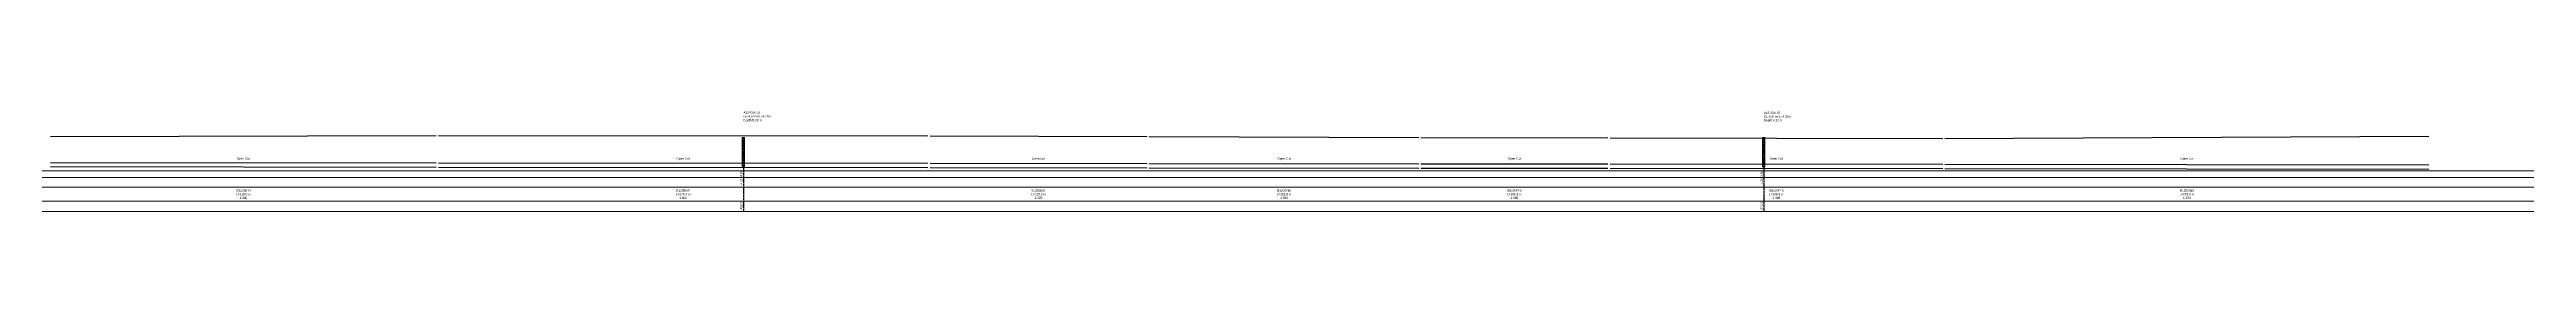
# Model space of a CAD drawing. Header units: metres. Extents: x -765 to 10195, y -99 to 211.
# Drawn here: x 647 to 2040, y -34 to 23 of the extents above; entities that cross this region are included whole.
import ezdxf

# ---------------------------------------------------------------- set-up
doc = ezdxf.new("R2010")
doc.units = ezdxf.units.M
doc.header["$MEASUREMENT"] = 0
doc.linetypes.add('CENTER', pattern=[2, 1.25, -0.25, 0.25, -0.25])
doc.layers.add('PDF_Text', color=7, linetype='Continuous')
doc.layers.add('SM_PP_GRIDTEXT', color=7, linetype='Continuous', lineweight=5)
doc.styles.add('ALL', font='swissc.ttf')

msp = doc.modelspace()

# ---------------------------------------------------------------- linework, layer by layer
for p, q in [((864.5, -6.5), (647.7, -6.2)), ((864.5, -8.9), (647.7, -8.6)), ((1140.9, -6.7), (865.7, -6.5)), ((1140.9, -9.1), (865.7, -8.9)), ((1264.1, -6.8), (1142.1, -6.7)), ((1264.1, -9.2), (1142.1, -9.1)), ((1416.9, -7), (1265.3, -6.8)), ((1416.9, -9.4), (1265.3, -9.2)), ((1523.2, -7.1), (1418.1, -7)), ((1523.2, -9.5), (1418.1, -9.4)), ((1711.5, -7.3), (1524.4, -7.1)), ((1711.5, -9.7), (1524.4, -9.5)), ((1984.8, -7.6), (1712.7, -7.3)), ((1984.8, -10), (1712.7, -9.7))]:
    msp.add_line(p, q)
at = {"layer": 'GROUND_ELEVATION', "color": 3}
for p, q in [((864.5, 8.9), (647.7, 8.2)), ((1140.9, 8.7), (865.7, 8.9)), ((1264.1, 8.2), (1142.1, 8.7)), ((1416.9, 7.7), (1265.3, 8.2)), ((1523.2, 7.5), (1418.1, 7.7)), ((1711.5, 7.2), (1524.4, 7.5)), ((1984.8, 8.4), (1712.7, 7.2))]:
    msp.add_line(p, q, dxfattribs=at)
at = {"layer": 'lines', "color": 8, "linetype": 'CENTER'}
for p, q in [((1037.2, 8), (1037.2, -33.6)), ((1610.9, 7.9), (1610.9, -33.6))]:
    msp.add_line(p, q, dxfattribs=at)
at = {"layer": 'Profile Manhole'}
for p, q in [((1036.6, -8.4), (1036.6, 8)), ((1036.6, 8), (1037.8, 8)), ((1037.8, -8.4), (1037.8, 8)), ((1610.3, -8.6), (1610.3, 7.9)), ((1610.3, 7.9), (1611.5, 7.9)), ((1611.5, -8.6), (1611.5, 7.9)), ((1036.6, -8.4), (1037.8, -8.4)), ((1610.3, -8.6), (1611.5, -8.6))]:
    msp.add_line(p, q, dxfattribs=at)
at = {"layer": 'SM_PP_GRIDTEXT'}
for p, q in [((-6.6, -10.8), (10187.7, -10.8)), ((-6.6, -14.5), (10187.7, -14.5)), ((-6.6, -19.9), (10187.7, -19.9)), ((-6.6, -27.8), (10187.7, -27.8)), ((-6.6, -33.6), (10187.7, -33.6))]:
    msp.add_line(p, q, dxfattribs=at)

# ---------------------------------------------------------------- texts
at = {"layer": 'ANNOTATION', "color": 7, "char_height": 1.26, "style": 'ALL'}
for s, insert, attachment_point in [('A13-03A-10\\PGL:4.02m/IL:-4.21m\\PDepth:8.23 m', (1037.2, 22.5), 1), ('A13-03A-09\\PGL:3.94m/IL:-4.28m\\PDepth:8.22 m', (1610.9, 22.4), 1), ('Open Cut ', (756.1, -3.3), 2), ('Open Cut ', (1003.3, -3.3), 2), ('Open Cut ', (1203.1, -3.3), 2), ('Open Cut ', (1341.1, -3.3), 2), ('Open Cut ', (1470.6, -3.3), 2), ('Open Cut ', (1617.9, -3.3), 2), ('Open Cut ', (1848.7, -3.3), 2), ('Ø1200mm\\PL=218.0 m\\P1:300', (756.1, -21.1), 2), ('Ø1200mm\\PL=276.4 m\\P1:300', (1003.3, -21.1), 2), ('Ø1200mm\\PL=123.2 m\\P1:300', (1203.1, -21.1), 2), ('Ø1200mm\\PL=152.8 m\\P1:300', (1341.1, -21.1), 2), ('Ø1200mm\\PL=106.3 m\\P1:300', (1470.6, -21.1), 2), ('Ø1200mm\\PL=188.3 m\\P1:300', (1617.9, -21.1), 2), ('Ø1200mm\\PL=273.3 m\\P1:300', (1848.7, -21.1), 2)]:
    msp.add_mtext(s, dxfattribs=dict(at, insert=insert, attachment_point=attachment_point))
at = {"layer": 'PDF_text', "color": 7, "style": 'ALL'}
for s, p in [('4.02', (1036.6, -14.1)), ('3.94', (1610.3, -14.1)), ('-4.21', (1036.6, -19)), ('-4.28', (1610.3, -19)), ('433.0', (1036.6, -32.5)), ('573.7', (1610.3, -32.5))]:
    msp.add_text(s, height=1.26, rotation=90, dxfattribs=at).set_placement(p)

doc.saveas('drawing.dxf')
